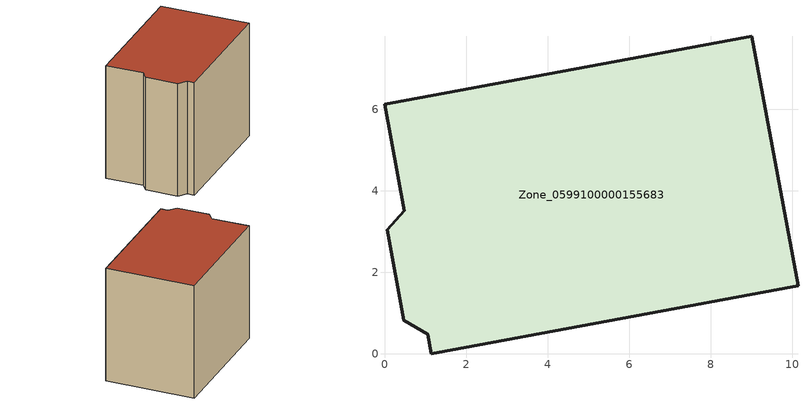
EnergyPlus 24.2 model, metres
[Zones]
Zone_0599100000155683
 floor ground (C_G): 10.14,1.67 1.15,0 1.06,0.48 0.47,0.82 0.07,3.04 0.49,3.51 0,6.12 9,7.79 z0
 wall outside (C_F): 0.49,3.51 0.07,3.04 0.47,0.82 1.06,0.48 1.15,0 10.14,1.67 9,7.79 0,6.12 0.49,3.51 z0:8.19
 roof outside (C_R): 10.14,1.67 9,7.79 0,6.12 0.49,3.51 0.07,3.04 0.47,0.82 1.06,0.48 1.15,0 z8.19
[BUILDING]
Pand.0599100000155683: North Axis=0; Terrain=City; Loads Convergence Tolerance Value=0.04; Temperature Convergence Tolerance Value=0.4; Solar Distribution=FullExterior; Maximum Number of Warmup Days=25; Minimum Number of Warmup Days=1
[Site:Location]
Rotterdam.The.Hague.AP_ZH_NLD Design_Conditions: Latitude=51.96; Longitude=4.45; Time Zone=1; Elevation=-4.5
[SITE:GROUNDTEMPERATURE:BUILDINGSURFACE]
18, 18, 18, 18, 18, 18, 18, 18, 18, 18, 18, 18
[MATERIAL] Thermal Absorptance=0.9; Solar Absorptance=0.7; Visible Absorptance=0.7
Name | Roughness | Thickness | Conductivity | Density | Specific Heat
G.TC.1946 | MediumSmooth | 0.15 | 1 | 540 | 1210
F.TC.1946 | Rough | 0.3 | 0.857143 | 1920 | 840
R.TC.1946 | MediumRough | 0.2 | 0.909091 | 1500 | 1000
[CONSTRUCTION]
C_G: G.TC.1946
C_F: F.TC.1946
C_R: R.TC.1946
[ZONE]
Zone_0599100000155683: Type=1; Multiplier=1; Ceiling Height=Autocalculate; Volume=Autocalculate; Floor Area=autocalculate; Part of Total Floor Area=Yes
[ZONEINFILTRATION:DESIGNFLOWRATE]
Infil_Zone_0599100000155683: Zone or ZoneList or Space or SpaceList=Zone_0599100000155683; Schedule=AlwaysOn; Design Flow Rate Calculation Method=Flow/Area; Flow Rate per Floor Area=0.003; Constant Term Coefficient=1; Temperature Term Coefficient=0; Velocity Term Coefficient=0; Velocity Squared Term Coefficient=0
[HVACTEMPLATE:ZONE:IDEALLOADSAIRSYSTEM]
Zone_0599100000155683: Maximum Heating Supply Air Temperature=50; Minimum Cooling Supply Air Temperature=13; Maximum Heating Supply Air Humidity Ratio=0.0156; Minimum Cooling Supply Air Humidity Ratio=0.0077; Heating Limit=NoLimit; Cooling Limit=NoLimit; Dehumidification Control Type=ConstantSensibleHeatRatio; Cooling Sensible Heat Ratio=0.7; Dehumidification Setpoint=60; Humidification Control Type=None; Humidification Setpoint=30; Outdoor Air Method=None; Outdoor Air Flow Rate per Person=0.00944; Outdoor Air Flow Rate per Zone Floor Area=0; Outdoor Air Flow Rate per Zone=0; Demand Controlled Ventilation Type=None; Outdoor Air Economizer Type=NoEconomizer; Heat Recovery Type=None; Sensible Heat Recovery Effectiveness=0.7; Latent Heat Recovery Effectiveness=0.65
[ZONECONTROL:THERMOSTAT]
ThermostatControl_Zone_0599100000155683: Zone or ZoneList=Zone_0599100000155683; Control Type Schedule=DualSetpointControlType; Control 1=Thermostat_Zone_0599100000155683; Temperature Difference Between Cutout And Setpoint=0
[THERMOSTATSETPOINT:DUALSETPOINT]
Thermostat_Zone_0599100000155683: Heating Setpoint Temperature Schedule=HeatingSetpoint_Zone_0599100000155683; Cooling Setpoint Temperature Schedule=CoolingSetpoint_Zone_0599100000155683
[SCHEDULE:COMPACT]
HeatingSetpoint_Zone_0599100000155683: Through: 12/31, For: AllDays, Until: 24:00, 21
CoolingSetpoint_Zone_0599100000155683: Through: 12/31, For: AllDays, Until: 24:00, 24
DualSetpointControlType: Through: 12/31, For: AllDays, Until: 24:00, 4
AlwaysOn: Through: 12/31, For: AllDays, Until: 24:00, 1
